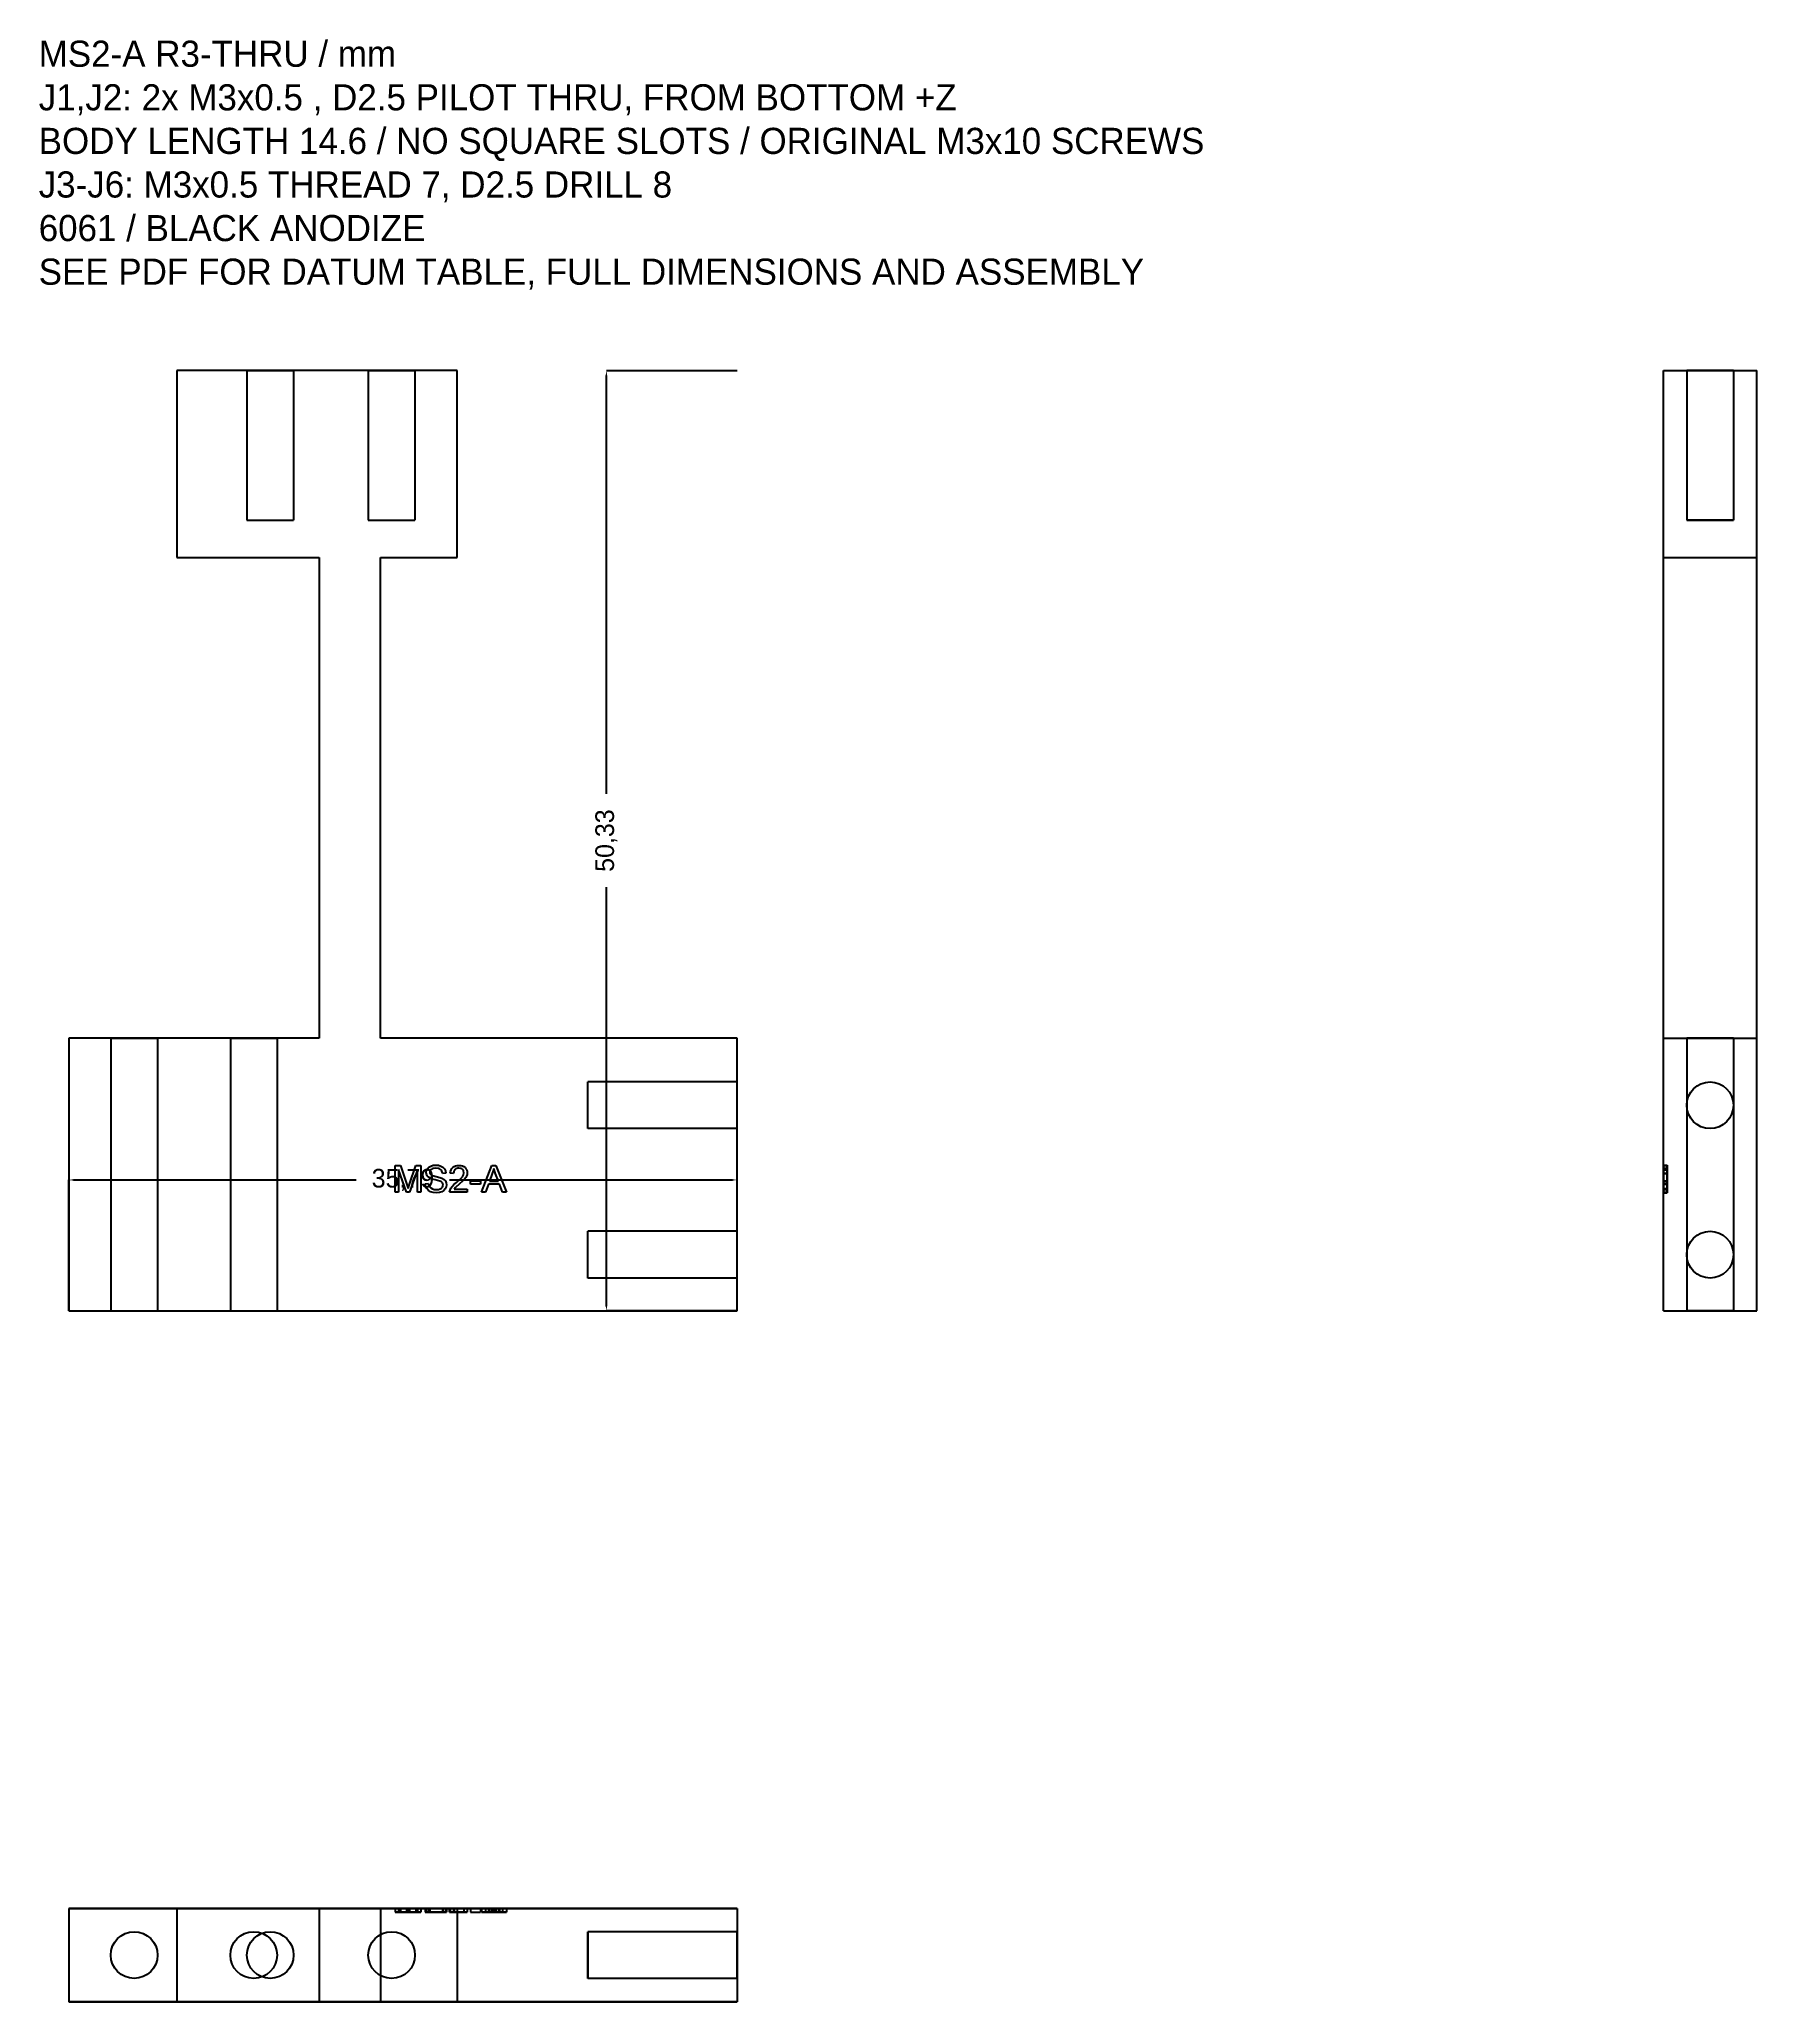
# Model space of a CAD drawing. Header units: millimetres. Extents: x -12 to 80, y -50 to 55.
import ezdxf

# ---------------------------------------------------------------- set-up
doc = ezdxf.new("R2010")
doc.units = ezdxf.units.MM
for name, color, linetype in [('DIMENSIONS', 3, 'Continuous'), ('HIDDEN', 8, 'Continuous'), ('NOTES', 2, 'Continuous'), ('VISIBLE', 7, 'Continuous')]:
    doc.layers.add(name, color=color, linetype=linetype)
doc.dimstyles.get("Standard").update_dxf_attribs({"dimtxt": 2.5, "dimasz": 2.5, "dimexe": 1.25, "dimexo": 0.625, "dimtad": 1, "dimcen": 2.5, "dimazin": 3, "dimtfac": 1, "dimtmove": 0, "dimatfit": 3})

# ---------------------------------------------------------------- blocks, each defined once
blk = doc.blocks.new('_CLOSEDFILLED')
at = {"color": 0, "linetype": 'BYBLOCK'}
blk.add_solid([(-1, 0.16), (0, 0), (-1, -0.16)], dxfattribs=at)
blk = doc.blocks.new('*D1')
for p, q in [((-10.388, -13), (-10.388, -6)), ((-10.138, -6), (5.006, -6)), ((10.006, -6), (25.15, -6)), ((25.4, -13), (25.4, -6))]:
    blk.add_line(p, q)
at = {"layer": 'Defpoints'}
for p in [(-10.388, -6), (-10.388, -13), (25.4, -13)]:
    blk.add_point(p, dxfattribs=at)
at = {"layer": 'DIMENSIONS', "xscale": 0.25, "yscale": 0.25, "rotation": 180}
blk.add_blockref('_CLOSEDFILLED', (-10.388, -6), dxfattribs=at)
at = {"layer": 'DIMENSIONS', "xscale": 0.25, "yscale": 0.25}
blk.add_blockref('_CLOSEDFILLED', (25.4, -6), dxfattribs=at)
at = {"layer": 'DIMENSIONS', "insert": (7.506, -6), "char_height": 1, "attachment_point": 5}
blk.add_mtext('35,79', dxfattribs=at)
blk = doc.blocks.new('*D2')
for p, q in [((25.4, 37.33), (18.4, 37.33)), ((18.4, 14.67), (18.4, 37.08)), ((18.4, -12.75), (18.4, 9.67)), ((25.4, -13), (18.4, -13))]:
    blk.add_line(p, q)
at = {"layer": 'Defpoints'}
for p in [(25.4, 37.33), (18.4, -13), (25.4, -13)]:
    blk.add_point(p, dxfattribs=at)
at = {"layer": 'DIMENSIONS', "xscale": 0.25, "yscale": 0.25}
for p, rotation in [((18.4, 37.33), 90), ((18.4, -13), 270)]:
    blk.add_blockref('_CLOSEDFILLED', p, dxfattribs=dict(at, rotation=rotation))
at = {"layer": 'DIMENSIONS', "insert": (18.4, 12.17), "char_height": 1, "attachment_point": 5, "rotation": 90}
blk.add_mtext('50,33', dxfattribs=at)

msp = doc.modelspace()

# ---------------------------------------------------------------- linework, layer by layer
at = {"layer": 'HIDDEN'}
for p, q in [((-0.85, 37.332), (-0.85, 29.332)), ((1.65, 37.332), (1.65, 29.332)), ((5.65, 37.332), (5.65, 29.332)), ((8.15, 37.332), (8.15, 29.332)), ((76.25, 37.332), (76.25, 29.332)), ((78.75, 37.332), (78.75, 29.332)), ((-8.138, 1.6), (-8.138, -13)), ((-5.638, 1.6), (-5.638, -13)), ((-1.738, 1.6), (-1.738, -13)), ((0.762, 1.6), (0.762, -13)), ((76.25, 1.6), (76.25, -13)), ((78.75, 1.6), (78.75, -13)), ((25.4, -0.75), (17.4, -0.75)), ((25.4, -3.25), (17.4, -3.25)), ((75, -5.205), (75.2, -5.205)), ((75, -5.223), (75.2, -5.223)), ((75, -6.661), (75, -5.229)), ((75, -5.229), (75, -6.243)), ((75, -6.225), (75, -5.229)), ((75, -5.229), (75.2, -5.229)), ((75.2, -6.661), (75.2, -5.229)), ((75.2, -5.229), (75.2, -6.243)), ((75.2, -6.225), (75.2, -5.229)), ((75, -5.369), (75.2, -5.369)), ((75, -5.372), (75.2, -5.372)), ((75, -5.379), (75.2, -5.379)), ((75, -5.442), (75, -6.661)), ((75, -5.442), (75.2, -5.442)), ((75, -6.661), (75, -5.462)), ((75, -5.462), (75.2, -5.462)), ((75, -5.632), (75, -5.646)), ((75, -5.632), (75.2, -5.632)), ((75, -5.656), (75, -5.637)), ((75, -5.637), (75.2, -5.637)), ((75, -5.646), (75.2, -5.646)), ((75, -5.653), (75, -6.073)), ((75, -5.656), (75.2, -5.656)), ((75, -6.073), (75, -5.676)), ((75, -6.054), (75, -6.231)), ((75, -6.054), (75.2, -6.054)), ((75, -6.073), (75.2, -6.073)), ((75, -6.201), (75, -6.185)), ((75, -6.185), (75.2, -6.185)), ((75, -6.201), (75.2, -6.201)), ((75, -6.227), (75, -6.661)), ((75, -6.227), (75.2, -6.227)), ((75, -6.231), (75.2, -6.231)), ((75.2, -6.661), (75.2, -5.442)), ((75.2, -6.661), (75.2, -5.462)), ((75.2, -5.632), (75.2, -5.646)), ((75.2, -5.656), (75.2, -5.637)), ((75.2, -5.653), (75.2, -6.073)), ((75.2, -6.073), (75.2, -5.676)), ((75.2, -6.231), (75.2, -6.054)), ((75.2, -6.201), (75.2, -6.185)), ((75.2, -6.661), (75.2, -6.227)), ((75, -6.455), (75.2, -6.455)), ((75, -6.492), (75, -6.661)), ((75, -6.492), (75.2, -6.492)), ((75, -6.515), (75.2, -6.515)), ((75, -6.661), (75.2, -6.661)), ((75, -6.685), (75.2, -6.685)), ((75.2, -6.492), (75.2, -6.661)), ((25.4, -8.75), (17.4, -8.75)), ((25.4, -11.25), (17.4, -11.25)), ((3.012, -45), (-10.388, -45)), ((-4.6, -45), (-4.6, -50)), ((-4.6, -45), (3.012, -45)), ((10.4, -45), (-4.6, -45)), ((3.012, -45), (3.012, -50)), ((6.312, -45), (6.312, -50)), ((6.312, -45), (10.4, -45)), ((25.4, -45), (6.312, -45)), ((7.275, -45), (7.092, -45)), ((7.092, -45), (7.377, -45)), ((7.092, -45), (7.092, -45.2)), ((7.689, -45), (7.275, -45)), ((7.275, -45), (7.275, -45.2)), ((7.377, -45), (7.716, -45)), ((7.377, -45), (7.377, -45.2)), ((7.86, -45), (7.689, -45)), ((7.689, -45), (7.689, -45.2)), ((7.785, -45), (7.785, -45.2)), ((8.276, -45), (7.86, -45)), ((7.86, -45), (7.86, -45.2)), ((7.861, -45), (8.204, -45)), ((8.204, -45), (8.458, -45)), ((8.204, -45), (8.204, -45.2)), ((8.458, -45), (8.276, -45)), ((8.276, -45), (8.276, -45.2)), ((8.458, -45), (8.458, -45.2)), ((8.7, -45), (8.878, -45)), ((8.7, -45), (8.7, -45.2)), ((8.754, -45), (8.754, -45.2)), ((8.878, -45), (8.878, -45.2)), ((8.937, -45), (8.937, -45.2)), ((9.796, -45), (9.615, -45)), ((9.615, -45), (9.615, -45.2)), ((9.657, -45), (9.657, -45.2)), ((9.796, -45), (9.796, -45.2)), ((9.839, -45), (9.839, -45.2)), ((10.951, -45), (10.004, -45)), ((10.004, -45), (10.004, -45.2)), ((10.218, -45), (10.038, -45)), ((10.038, -45), (10.038, -45.2)), ((10.218, -45), (10.218, -45.2)), ((10.249, -45), (10.951, -45)), ((10.249, -45), (10.249, -45.2)), ((10.4, -45), (10.4, -50)), ((10.768, -45), (10.768, -45.2)), ((10.949, -45), (10.949, -45.2)), ((10.951, -45), (10.951, -45.2)), ((11.66, -45), (11.12, -45)), ((11.12, -45), (11.12, -45.2)), ((11.66, -45), (11.66, -45.2)), ((11.92, -45), (11.719, -45)), ((11.719, -45), (12.269, -45)), ((11.719, -45), (11.719, -45.2)), ((12.078, -45), (11.92, -45)), ((11.92, -45), (11.92, -45.2)), ((12.676, -45), (12.078, -45)), ((12.078, -45), (12.078, -45.2)), ((12.29, -45), (12.132, -45)), ((12.132, -45), (12.618, -45)), ((12.132, -45), (12.132, -45.2)), ((12.269, -45), (12.473, -45)), ((12.269, -45), (12.269, -45.2)), ((12.367, -45), (12.367, -45.2)), ((12.618, -45), (12.468, -45)), ((12.473, -45), (13.059, -45)), ((12.473, -45), (12.473, -45.2)), ((12.618, -45), (12.618, -45.2)), ((12.843, -45), (12.676, -45)), ((12.676, -45), (12.676, -45.2)), ((13.059, -45), (12.843, -45)), ((12.843, -45), (12.843, -45.2)), ((13.059, -45), (13.059, -45.2)), ((7.275, -45.2), (7.092, -45.2)), ((7.092, -45.2), (7.377, -45.2)), ((7.689, -45.2), (7.275, -45.2)), ((7.377, -45.2), (7.716, -45.2)), ((7.86, -45.2), (7.689, -45.2)), ((8.276, -45.2), (7.86, -45.2)), ((7.861, -45.2), (8.204, -45.2)), ((8.204, -45.2), (8.458, -45.2)), ((8.458, -45.2), (8.276, -45.2)), ((8.7, -45.2), (8.878, -45.2)), ((9.796, -45.2), (9.615, -45.2)), ((10.951, -45.2), (10.004, -45.2)), ((10.218, -45.2), (10.038, -45.2)), ((10.249, -45.2), (10.951, -45.2)), ((11.12, -45.2), (11.66, -45.2)), ((11.92, -45.2), (11.719, -45.2)), ((11.719, -45.2), (12.269, -45.2)), ((12.078, -45.2), (11.92, -45.2)), ((12.676, -45.2), (12.078, -45.2)), ((12.29, -45.2), (12.132, -45.2)), ((12.132, -45.2), (12.618, -45.2)), ((12.269, -45.2), (12.473, -45.2)), ((12.618, -45.2), (12.468, -45.2)), ((12.473, -45.2), (13.059, -45.2)), ((12.843, -45.2), (12.676, -45.2)), ((13.059, -45.2), (12.843, -45.2)), ((25.4, -46.25), (17.4, -46.25)), ((25.4, -48.75), (17.4, -48.75)), ((3.012, -50), (-10.388, -50)), ((-4.6, -50), (3.012, -50)), ((10.4, -50), (-4.6, -50)), ((6.312, -50), (10.4, -50)), ((25.4, -50), (6.312, -50))]:
    msp.add_line(p, q, dxfattribs=at)
for points in [[(-0.85, 37.332), (-0.819, 37.332), (-0.726, 37.332), (-0.577, 37.332), (-0.379, 37.332), (-0.142, 37.332), (0.122, 37.332), (0.4, 37.332), (0.678, 37.332), (0.942, 37.332), (1.179, 37.332), (1.377, 37.332), (1.526, 37.332), (1.619, 37.332), (1.65, 37.332)], [(5.65, 37.332), (5.681, 37.332), (5.774, 37.332), (5.923, 37.332), (6.121, 37.332), (6.358, 37.332), (6.622, 37.332), (6.9, 37.332), (7.178, 37.332), (7.442, 37.332), (7.679, 37.332), (7.877, 37.332), (8.026, 37.332), (8.119, 37.332), (8.15, 37.332)], [(78.75, 37.332), (78.719, 37.332), (78.626, 37.332), (78.477, 37.332), (78.279, 37.332), (78.042, 37.332), (77.778, 37.332), (77.5, 37.332), (77.222, 37.332), (76.958, 37.332), (76.721, 37.332), (76.523, 37.332), (76.374, 37.332), (76.281, 37.332), (76.25, 37.332)], [(76.25, 37.332), (76.258, 37.332), (76.281, 37.332), (76.32, 37.332), (76.374, 37.332), (76.442, 37.332), (76.523, 37.332), (76.616, 37.332), (76.721, 37.332), (76.835, 37.332), (76.958, 37.332), (77.087, 37.332), (77.222, 37.332), (77.36, 37.332), (77.5, 37.332)], [(77.5, 37.332), (77.64, 37.332), (77.778, 37.332), (77.913, 37.332), (78.042, 37.332), (78.165, 37.332), (78.279, 37.332), (78.384, 37.332), (78.477, 37.332), (78.558, 37.332), (78.626, 37.332), (78.68, 37.332), (78.719, 37.332), (78.742, 37.332), (78.75, 37.332)], [(-0.85, 29.332), (-0.819, 29.332), (-0.726, 29.332), (-0.577, 29.332), (-0.379, 29.332), (-0.142, 29.332), (0.122, 29.332), (0.4, 29.332), (0.678, 29.332), (0.942, 29.332), (1.179, 29.332), (1.377, 29.332), (1.526, 29.332), (1.619, 29.332), (1.65, 29.332)], [(5.65, 29.332), (5.681, 29.332), (5.774, 29.332), (5.923, 29.332), (6.121, 29.332), (6.358, 29.332), (6.622, 29.332), (6.9, 29.332), (7.178, 29.332), (7.442, 29.332), (7.679, 29.332), (7.877, 29.332), (8.026, 29.332), (8.119, 29.332), (8.15, 29.332)], [(78.75, 29.332), (78.719, 29.332), (78.626, 29.332), (78.477, 29.332), (78.279, 29.332), (78.042, 29.332), (77.778, 29.332), (77.5, 29.332), (77.222, 29.332), (76.958, 29.332), (76.721, 29.332), (76.523, 29.332), (76.374, 29.332), (76.281, 29.332), (76.25, 29.332)], [(76.25, 29.332), (76.258, 29.332), (76.281, 29.332), (76.32, 29.332), (76.374, 29.332), (76.442, 29.332), (76.523, 29.332), (76.616, 29.332), (76.721, 29.332), (76.835, 29.332), (76.958, 29.332), (77.087, 29.332), (77.222, 29.332), (77.36, 29.332), (77.5, 29.332)], [(77.5, 29.332), (77.64, 29.332), (77.778, 29.332), (77.913, 29.332), (78.042, 29.332), (78.165, 29.332), (78.279, 29.332), (78.384, 29.332), (78.477, 29.332), (78.558, 29.332), (78.626, 29.332), (78.68, 29.332), (78.719, 29.332), (78.742, 29.332), (78.75, 29.332)], [(-8.138, 1.6), (-8.107, 1.6), (-8.014, 1.6), (-7.865, 1.6), (-7.667, 1.6), (-7.43, 1.6), (-7.166, 1.6), (-6.888, 1.6), (-6.61, 1.6), (-6.346, 1.6), (-6.109, 1.6), (-5.911, 1.6), (-5.762, 1.6), (-5.669, 1.6), (-5.638, 1.6)], [(-1.738, 1.6), (-1.707, 1.6), (-1.614, 1.6), (-1.465, 1.6), (-1.267, 1.6), (-1.03, 1.6), (-0.766, 1.6), (-0.488, 1.6), (-0.21, 1.6), (0.054, 1.6), (0.291, 1.6), (0.489, 1.6), (0.638, 1.6), (0.731, 1.6), (0.762, 1.6)], [(78.75, 1.6), (78.719, 1.6), (78.626, 1.6), (78.477, 1.6), (78.279, 1.6), (78.042, 1.6), (77.778, 1.6), (77.5, 1.6), (77.222, 1.6), (76.958, 1.6), (76.721, 1.6), (76.523, 1.6), (76.374, 1.6), (76.281, 1.6), (76.25, 1.6)], [(76.25, 1.6), (76.258, 1.6), (76.281, 1.6), (76.32, 1.6), (76.374, 1.6), (76.442, 1.6), (76.523, 1.6), (76.616, 1.6), (76.721, 1.6), (76.835, 1.6), (76.958, 1.6), (77.087, 1.6), (77.222, 1.6), (77.36, 1.6), (77.5, 1.6)], [(77.5, 1.6), (77.64, 1.6), (77.778, 1.6), (77.913, 1.6), (78.042, 1.6), (78.165, 1.6), (78.279, 1.6), (78.384, 1.6), (78.477, 1.6), (78.558, 1.6), (78.626, 1.6), (78.68, 1.6), (78.719, 1.6), (78.742, 1.6), (78.75, 1.6)], [(17.4, -3.25), (17.4, -3.219), (17.4, -3.126), (17.4, -2.977), (17.4, -2.779), (17.4, -2.542), (17.4, -2.278), (17.4, -2), (17.4, -1.722), (17.4, -1.458), (17.4, -1.221), (17.4, -1.023), (17.4, -0.874), (17.4, -0.781), (17.4, -0.75)], [(25.4, -3.25), (25.4, -3.219), (25.4, -3.126), (25.4, -2.977), (25.4, -2.779), (25.4, -2.542), (25.4, -2.278), (25.4, -2), (25.4, -1.722), (25.4, -1.458), (25.4, -1.221), (25.4, -1.023), (25.4, -0.874), (25.4, -0.781), (25.4, -0.75)], [(75, -5.253), (75, -5.217), (75, -5.205)], [(75, -5.205), (75, -5.217), (75, -5.256)], [(75, -5.329), (75, -5.283), (75, -5.25), (75, -5.23), (75, -5.223)], [(75, -5.223), (75, -5.23), (75, -5.252), (75, -5.287), (75, -5.337)], [(75, -5.396), (75, -5.314), (75, -5.253)], [(75.2, -5.253), (75.2, -5.217), (75.2, -5.205)], [(75.2, -5.205), (75.2, -5.217), (75.2, -5.256)], [(75.2, -5.329), (75.2, -5.283), (75.2, -5.25), (75.2, -5.23), (75.2, -5.223)], [(75.2, -5.223), (75.2, -5.23), (75.2, -5.252), (75.2, -5.287), (75.2, -5.337)], [(75.2, -5.396), (75.2, -5.314), (75.2, -5.253)], [(75, -5.256), (75, -5.319), (75, -5.407)], [(75, -5.637), (75, -5.542), (75, -5.459), (75, -5.388), (75, -5.329)], [(75, -5.337), (75, -5.465), (75, -5.621)], [(75, -5.44), (75, -5.387), (75, -5.369)], [(75, -5.369), (75, -5.388), (75, -5.445)], [(75, -5.441), (75, -5.389), (75, -5.372)], [(75, -5.372), (75, -5.387), (75, -5.435)], [(75, -5.379), (75, -5.653)], [(75, -5.676), (75, -5.512), (75, -5.379)], [(75, -5.599), (75, -5.396)], [(75, -5.407), (75, -5.513), (75, -5.632)], [(75, -5.435), (75, -5.504), (75, -5.586)], [(75, -5.617), (75, -5.52), (75, -5.44)], [(75, -5.646), (75, -5.527), (75, -5.441)], [(75, -5.445), (75, -5.536), (75, -5.656)], [(75, -5.586), (75, -5.657), (75, -5.713)], [(75, -5.777), (75, -5.599)], [(75, -5.828), (75, -5.617)], [(75, -5.621), (75, -5.79)], [(75, -5.713), (75, -5.815)], [(75, -5.911), (75, -5.85), (75, -5.777)], [(75, -5.79), (75, -5.964)], [(75, -5.815), (75, -5.907)], [(75, -6.131), (75, -5.96), (75, -5.828)], [(75, -5.907), (75, -5.972), (75, -6.053)], [(75, -6), (75, -5.911)], [(75, -5.964), (75, -6.073), (75, -6.216)], [(75, -6.07), (75, -6.041), (75, -6)], [(75, -6.053), (75, -6.148), (75, -6.256)], [(75, -6.154), (75, -6.07)], [(75, -6.348), (75, -6.247), (75, -6.131)], [(75, -6.272), (75, -6.154)], [(75, -6.185), (75, -6.283), (75, -6.361)], [(75, -6.458), (75, -6.337), (75, -6.201)], [(75, -6.216), (75, -6.277), (75, -6.328), (75, -6.367), (75, -6.396)], [(75, -6.455), (75, -6.358), (75, -6.225)], [(75, -6.243), (75, -6.366), (75, -6.455)], [(75, -6.256), (75, -6.472)], [(75, -6.395), (75, -6.272)], [(75.2, -5.256), (75.2, -5.319), (75.2, -5.407)], [(75.2, -5.637), (75.2, -5.542), (75.2, -5.459), (75.2, -5.388), (75.2, -5.329)], [(75.2, -5.337), (75.2, -5.465), (75.2, -5.621)], [(75.2, -5.44), (75.2, -5.387), (75.2, -5.369)], [(75.2, -5.369), (75.2, -5.388), (75.2, -5.445)], [(75.2, -5.441), (75.2, -5.389), (75.2, -5.372)], [(75.2, -5.372), (75.2, -5.387), (75.2, -5.435)], [(75.2, -5.676), (75.2, -5.512), (75.2, -5.379)], [(75.2, -5.379), (75.2, -5.653)], [(75.2, -5.599), (75.2, -5.396)], [(75.2, -5.407), (75.2, -5.513), (75.2, -5.632)], [(75.2, -5.435), (75.2, -5.504), (75.2, -5.586)], [(75.2, -5.617), (75.2, -5.52), (75.2, -5.44)], [(75.2, -5.646), (75.2, -5.527), (75.2, -5.441)], [(75.2, -5.445), (75.2, -5.536), (75.2, -5.656)], [(75.2, -5.586), (75.2, -5.657), (75.2, -5.713)], [(75.2, -5.777), (75.2, -5.599)], [(75.2, -5.828), (75.2, -5.617)], [(75.2, -5.621), (75.2, -5.79)], [(75.2, -5.713), (75.2, -5.815)], [(75.2, -5.911), (75.2, -5.85), (75.2, -5.777)], [(75.2, -5.79), (75.2, -5.964)], [(75.2, -5.815), (75.2, -5.907)], [(75.2, -6.131), (75.2, -5.96), (75.2, -5.828)], [(75.2, -5.907), (75.2, -5.972), (75.2, -6.053)], [(75.2, -6), (75.2, -5.911)], [(75.2, -5.964), (75.2, -6.073), (75.2, -6.216)], [(75.2, -6.07), (75.2, -6.041), (75.2, -6)], [(75.2, -6.053), (75.2, -6.148), (75.2, -6.256)], [(75.2, -6.154), (75.2, -6.07)], [(75.2, -6.348), (75.2, -6.247), (75.2, -6.131)], [(75.2, -6.272), (75.2, -6.154)], [(75.2, -6.185), (75.2, -6.283), (75.2, -6.361)], [(75.2, -6.458), (75.2, -6.337), (75.2, -6.201)], [(75.2, -6.216), (75.2, -6.277), (75.2, -6.328), (75.2, -6.367), (75.2, -6.396)], [(75.2, -6.455), (75.2, -6.358), (75.2, -6.225)], [(75.2, -6.243), (75.2, -6.366), (75.2, -6.455)], [(75.2, -6.256), (75.2, -6.472)], [(75.2, -6.395), (75.2, -6.272)], [(75, -6.539), (75, -6.348)], [(75, -6.361), (75, -6.424), (75, -6.473)], [(75, -6.483), (75, -6.445), (75, -6.395)], [(75, -6.396), (75, -6.492)], [(75, -6.628), (75, -6.557), (75, -6.458)], [(75, -6.472), (75, -6.562), (75, -6.629)], [(75, -6.473), (75, -6.505), (75, -6.515)], [(75, -6.515), (75, -6.507), (75, -6.483)], [(75, -6.661), (75, -6.539)], [(75, -6.685), (75, -6.671), (75, -6.628)], [(75, -6.629), (75, -6.671), (75, -6.685)], [(75.2, -6.539), (75.2, -6.348)], [(75.2, -6.361), (75.2, -6.424), (75.2, -6.473)], [(75.2, -6.483), (75.2, -6.445), (75.2, -6.395)], [(75.2, -6.396), (75.2, -6.492)], [(75.2, -6.628), (75.2, -6.557), (75.2, -6.458)], [(75.2, -6.472), (75.2, -6.562), (75.2, -6.629)], [(75.2, -6.473), (75.2, -6.505), (75.2, -6.515)], [(75.2, -6.515), (75.2, -6.507), (75.2, -6.483)], [(75.2, -6.661), (75.2, -6.539)], [(75.2, -6.685), (75.2, -6.671), (75.2, -6.628)], [(75.2, -6.629), (75.2, -6.671), (75.2, -6.685)], [(17.4, -11.25), (17.4, -11.219), (17.4, -11.126), (17.4, -10.977), (17.4, -10.779), (17.4, -10.542), (17.4, -10.278), (17.4, -10), (17.4, -9.722), (17.4, -9.458), (17.4, -9.221), (17.4, -9.023), (17.4, -8.874), (17.4, -8.781), (17.4, -8.75)], [(25.4, -11.25), (25.4, -11.219), (25.4, -11.126), (25.4, -10.977), (25.4, -10.779), (25.4, -10.542), (25.4, -10.278), (25.4, -10), (25.4, -9.722), (25.4, -9.458), (25.4, -9.221), (25.4, -9.023), (25.4, -8.874), (25.4, -8.781), (25.4, -8.75)], [(-8.138, -13), (-8.107, -13), (-8.014, -13), (-7.865, -13), (-7.667, -13), (-7.43, -13), (-7.166, -13), (-6.888, -13), (-6.61, -13), (-6.346, -13), (-6.109, -13), (-5.911, -13), (-5.762, -13), (-5.669, -13), (-5.638, -13)], [(-1.738, -13), (-1.707, -13), (-1.614, -13), (-1.465, -13), (-1.267, -13), (-1.03, -13), (-0.766, -13), (-0.488, -13), (-0.21, -13), (0.054, -13), (0.291, -13), (0.489, -13), (0.638, -13), (0.731, -13), (0.762, -13)], [(78.75, -13), (78.719, -13), (78.626, -13), (78.477, -13), (78.279, -13), (78.042, -13), (77.778, -13), (77.5, -13), (77.222, -13), (76.958, -13), (76.721, -13), (76.523, -13), (76.374, -13), (76.281, -13), (76.25, -13)], [(76.25, -13), (76.258, -13), (76.281, -13), (76.32, -13), (76.374, -13), (76.442, -13), (76.523, -13), (76.616, -13), (76.721, -13), (76.835, -13), (76.958, -13), (77.087, -13), (77.222, -13), (77.36, -13), (77.5, -13)], [(77.5, -13), (77.64, -13), (77.778, -13), (77.913, -13), (78.042, -13), (78.165, -13), (78.279, -13), (78.384, -13), (78.477, -13), (78.558, -13), (78.626, -13), (78.68, -13), (78.719, -13), (78.742, -13), (78.75, -13)], [(7.716, -45), (7.757, -45), (7.785, -45)], [(7.785, -45), (7.816, -45), (7.861, -45)], [(8.778, -45), (8.721, -45), (8.7, -45)], [(8.805, -45), (8.767, -45), (8.754, -45)], [(8.754, -45), (8.77, -45), (8.816, -45)], [(8.984, -45), (8.867, -45), (8.778, -45)], [(8.958, -45), (8.868, -45), (8.805, -45)], [(8.816, -45), (8.892, -45), (8.996, -45)], [(8.878, -45), (8.9, -45), (8.938, -45)], [(9.016, -45), (8.957, -45), (8.937, -45)], [(8.937, -45), (8.951, -45), (8.993, -45)], [(8.938, -45), (8.997, -45), (9.082, -45)], [(9.234, -45), (9.143, -45), (9.066, -45), (9.004, -45), (8.958, -45)], [(9.31, -45), (9.131, -45), (8.984, -45)], [(8.993, -45), (9.031, -45), (9.091, -45), (9.174, -45), (9.278, -45)], [(8.996, -45), (9.12, -45), (9.258, -45)], [(9.266, -45), (9.186, -45), (9.118, -45), (9.061, -45), (9.016, -45)], [(9.082, -45), (9.185, -45), (9.301, -45)], [(9.489, -45), (9.451, -45), (9.396, -45), (9.324, -45), (9.234, -45)], [(9.258, -45), (9.408, -45), (9.539, -45)], [(9.516, -45), (9.468, -45), (9.411, -45), (9.344, -45), (9.266, -45)], [(9.278, -45), (9.385, -45), (9.473, -45), (9.543, -45), (9.595, -45)], [(9.301, -45), (9.403, -45), (9.493, -45)], [(9.586, -45), (9.456, -45), (9.31, -45)], [(9.618, -45), (9.566, -45), (9.489, -45)], [(9.493, -45), (9.565, -45), (9.616, -45)], [(9.615, -45), (9.583, -45), (9.516, -45)], [(9.539, -45), (9.647, -45), (9.726, -45)], [(9.774, -45), (9.694, -45), (9.586, -45)], [(9.595, -45), (9.704, -45), (9.78, -45)], [(9.616, -45), (9.647, -45), (9.657, -45)], [(9.657, -45), (9.647, -45), (9.618, -45)], [(9.726, -45), (9.776, -45), (9.796, -45)], [(9.839, -45), (9.823, -45), (9.774, -45)], [(9.78, -45), (9.824, -45), (9.839, -45)], [(10.004, -45), (10.004, -45)], [(10.004, -45), (10.009, -45), (10.025, -45)], [(10.004, -45.2), (10.004, -45)], [(10.025, -45), (10.072, -45), (10.141, -45)], [(10.038, -45), (10.053, -45), (10.082, -45), (10.123, -45), (10.177, -45)], [(10.141, -45), (10.238, -45), (10.371, -45)], [(10.177, -45), (10.243, -45), (10.319, -45), (10.406, -45), (10.502, -45)], [(10.295, -45), (10.238, -45), (10.218, -45)], [(10.323, -45), (10.249, -45)], [(10.499, -45), (10.384, -45), (10.295, -45)], [(10.526, -45), (10.454, -45), (10.396, -45), (10.352, -45), (10.323, -45)], [(10.371, -45), (10.478, -45), (10.566, -45), (10.636, -45), (10.686, -45)], [(10.693, -45), (10.607, -45), (10.499, -45)], [(10.502, -45), (10.6, -45), (10.687, -45), (10.763, -45), (10.829, -45)], [(10.797, -45), (10.749, -45), (10.688, -45), (10.614, -45), (10.526, -45)], [(10.686, -45), (10.722, -45), (10.748, -45), (10.763, -45), (10.768, -45)], [(10.768, -45), (10.749, -45), (10.693, -45)], [(10.914, -45), (10.867, -45), (10.797, -45)], [(10.829, -45), (10.881, -45), (10.919, -45), (10.941, -45), (10.949, -45)], [(10.949, -45), (10.94, -45), (10.914, -45)], [(12.367, -45), (12.334, -45), (12.29, -45)], [(12.468, -45), (12.409, -45), (12.367, -45)], [(7.716, -45.2), (7.757, -45.2), (7.785, -45.2)], [(7.785, -45.2), (7.816, -45.2), (7.861, -45.2)], [(8.778, -45.2), (8.721, -45.2), (8.7, -45.2)], [(8.805, -45.2), (8.767, -45.2), (8.754, -45.2)], [(8.754, -45.2), (8.77, -45.2), (8.816, -45.2)], [(8.984, -45.2), (8.867, -45.2), (8.778, -45.2)], [(8.958, -45.2), (8.868, -45.2), (8.805, -45.2)], [(8.816, -45.2), (8.892, -45.2), (8.996, -45.2)], [(8.878, -45.2), (8.9, -45.2), (8.938, -45.2)], [(9.016, -45.2), (8.957, -45.2), (8.937, -45.2)], [(8.937, -45.2), (8.951, -45.2), (8.993, -45.2)], [(8.938, -45.2), (8.997, -45.2), (9.082, -45.2)], [(9.234, -45.2), (9.143, -45.2), (9.066, -45.2), (9.004, -45.2), (8.958, -45.2)], [(9.31, -45.2), (9.131, -45.2), (8.984, -45.2)], [(8.993, -45.2), (9.031, -45.2), (9.091, -45.2), (9.174, -45.2), (9.278, -45.2)], [(8.996, -45.2), (9.12, -45.2), (9.258, -45.2)], [(9.266, -45.2), (9.186, -45.2), (9.118, -45.2), (9.061, -45.2), (9.016, -45.2)], [(9.082, -45.2), (9.185, -45.2), (9.301, -45.2)], [(9.489, -45.2), (9.451, -45.2), (9.396, -45.2), (9.324, -45.2), (9.234, -45.2)], [(9.258, -45.2), (9.408, -45.2), (9.539, -45.2)], [(9.516, -45.2), (9.468, -45.2), (9.411, -45.2), (9.344, -45.2), (9.266, -45.2)], [(9.278, -45.2), (9.385, -45.2), (9.473, -45.2), (9.543, -45.2), (9.595, -45.2)], [(9.301, -45.2), (9.403, -45.2), (9.493, -45.2)], [(9.586, -45.2), (9.456, -45.2), (9.31, -45.2)], [(9.618, -45.2), (9.566, -45.2), (9.489, -45.2)], [(9.493, -45.2), (9.565, -45.2), (9.616, -45.2)], [(9.615, -45.2), (9.583, -45.2), (9.516, -45.2)], [(9.539, -45.2), (9.647, -45.2), (9.726, -45.2)], [(9.774, -45.2), (9.694, -45.2), (9.586, -45.2)], [(9.595, -45.2), (9.704, -45.2), (9.78, -45.2)], [(9.616, -45.2), (9.647, -45.2), (9.657, -45.2)], [(9.657, -45.2), (9.647, -45.2), (9.618, -45.2)], [(9.726, -45.2), (9.776, -45.2), (9.796, -45.2)], [(9.839, -45.2), (9.823, -45.2), (9.774, -45.2)], [(9.78, -45.2), (9.824, -45.2), (9.839, -45.2)], [(10.004, -45.2), (10.004, -45.2)], [(10.004, -45.2), (10.009, -45.2), (10.025, -45.2)], [(10.025, -45.2), (10.072, -45.2), (10.141, -45.2)], [(10.038, -45.2), (10.053, -45.2), (10.082, -45.2), (10.123, -45.2), (10.177, -45.2)], [(10.141, -45.2), (10.238, -45.2), (10.371, -45.2)], [(10.177, -45.2), (10.243, -45.2), (10.319, -45.2), (10.406, -45.2), (10.502, -45.2)], [(10.295, -45.2), (10.238, -45.2), (10.218, -45.2)], [(10.323, -45.2), (10.249, -45.2)], [(10.499, -45.2), (10.384, -45.2), (10.295, -45.2)], [(10.526, -45.2), (10.454, -45.2), (10.396, -45.2), (10.352, -45.2), (10.323, -45.2)], [(10.371, -45.2), (10.478, -45.2), (10.566, -45.2), (10.636, -45.2), (10.686, -45.2)], [(10.693, -45.2), (10.607, -45.2), (10.499, -45.2)], [(10.502, -45.2), (10.6, -45.2), (10.687, -45.2), (10.763, -45.2), (10.829, -45.2)], [(10.797, -45.2), (10.749, -45.2), (10.688, -45.2), (10.614, -45.2), (10.526, -45.2)], [(10.686, -45.2), (10.722, -45.2), (10.748, -45.2), (10.763, -45.2), (10.768, -45.2)], [(10.768, -45.2), (10.749, -45.2), (10.693, -45.2)], [(10.914, -45.2), (10.867, -45.2), (10.797, -45.2)], [(10.829, -45.2), (10.881, -45.2), (10.919, -45.2), (10.941, -45.2), (10.949, -45.2)], [(10.949, -45.2), (10.94, -45.2), (10.914, -45.2)], [(12.367, -45.2), (12.334, -45.2), (12.29, -45.2)], [(12.468, -45.2), (12.409, -45.2), (12.367, -45.2)], [(17.4, -47.5), (17.4, -47.36), (17.4, -47.222), (17.4, -47.087), (17.4, -46.958), (17.4, -46.835), (17.4, -46.721), (17.4, -46.616), (17.4, -46.523), (17.4, -46.442), (17.4, -46.374), (17.4, -46.32), (17.4, -46.281), (17.4, -46.258), (17.4, -46.25)], [(17.4, -46.25), (17.4, -46.281), (17.4, -46.374), (17.4, -46.523), (17.4, -46.721), (17.4, -46.958), (17.4, -47.222), (17.4, -47.5), (17.4, -47.778), (17.4, -48.042), (17.4, -48.279), (17.4, -48.477), (17.4, -48.626), (17.4, -48.719), (17.4, -48.75)], [(25.4, -47.5), (25.4, -47.36), (25.4, -47.222), (25.4, -47.087), (25.4, -46.958), (25.4, -46.835), (25.4, -46.721), (25.4, -46.616), (25.4, -46.523), (25.4, -46.442), (25.4, -46.374), (25.4, -46.32), (25.4, -46.281), (25.4, -46.258), (25.4, -46.25)], [(25.4, -46.25), (25.4, -46.281), (25.4, -46.374), (25.4, -46.523), (25.4, -46.721), (25.4, -46.958), (25.4, -47.222), (25.4, -47.5), (25.4, -47.778), (25.4, -48.042), (25.4, -48.279), (25.4, -48.477), (25.4, -48.626), (25.4, -48.719), (25.4, -48.75)], [(17.4, -48.75), (17.4, -48.742), (17.4, -48.719), (17.4, -48.68), (17.4, -48.626), (17.4, -48.558), (17.4, -48.477), (17.4, -48.384), (17.4, -48.279), (17.4, -48.165), (17.4, -48.042), (17.4, -47.913), (17.4, -47.778), (17.4, -47.64), (17.4, -47.5)], [(25.4, -48.75), (25.4, -48.742), (25.4, -48.719), (25.4, -48.68), (25.4, -48.626), (25.4, -48.558), (25.4, -48.477), (25.4, -48.384), (25.4, -48.279), (25.4, -48.165), (25.4, -48.042), (25.4, -47.913), (25.4, -47.778), (25.4, -47.64), (25.4, -47.5)]]:
    msp.add_lwpolyline(points, dxfattribs=at)
for centre in [(0.4, -47.5), (6.9, -47.5)]:
    msp.add_circle(centre, 1.25, dxfattribs=at)
at = {"layer": 'VISIBLE'}
for p, q in [((-4.6, 37.332), (-4.6, 27.332)), ((10.4, 37.332), (-4.6, 37.332)), ((10.4, 27.332), (10.4, 37.332)), ((75, 37.332), (80, 37.332)), ((75, 27.332), (75, 37.332)), ((80, 27.332), (80, 37.332)), ((-4.6, 27.332), (3.012, 27.332)), ((3.012, 27.332), (3.012, 1.6)), ((6.312, 27.332), (10.4, 27.332)), ((6.312, 1.6), (6.312, 27.332)), ((75, 27.332), (80, 27.332)), ((75, 1.6), (75, 27.332)), ((80, 1.6), (80, 27.332)), ((3.012, 1.6), (-10.388, 1.6)), ((-10.388, 1.6), (-10.388, -13)), ((25.4, 1.6), (6.312, 1.6)), ((25.4, -13), (25.4, 1.6)), ((75, 1.6), (80, 1.6)), ((75, -13), (75, 1.6)), ((80, -13), (80, 1.6)), ((7.092, -6.661), (7.092, -5.229)), ((7.092, -5.229), (7.377, -5.229)), ((7.377, -5.229), (7.716, -6.243)), ((7.861, -6.225), (8.204, -5.229)), ((8.204, -5.229), (8.458, -5.229)), ((8.458, -5.229), (8.458, -6.661)), ((11.719, -6.661), (12.269, -5.229)), ((12.269, -5.229), (12.473, -5.229)), ((12.473, -5.229), (13.059, -6.661)), ((7.275, -5.442), (7.275, -6.661)), ((7.689, -6.661), (7.275, -5.442)), ((8.276, -5.462), (7.86, -6.661)), ((8.276, -6.661), (8.276, -5.462)), ((8.7, -6.201), (8.878, -6.185)), ((9.796, -5.632), (9.615, -5.646)), ((10.218, -5.656), (10.038, -5.637)), ((11.12, -6.231), (11.12, -6.054)), ((11.12, -6.054), (11.66, -6.054)), ((11.66, -6.231), (11.12, -6.231)), ((11.66, -6.054), (11.66, -6.231)), ((12.078, -6.227), (11.92, -6.661)), ((12.676, -6.227), (12.078, -6.227)), ((12.29, -5.653), (12.132, -6.073)), ((12.132, -6.073), (12.618, -6.073)), ((12.618, -6.073), (12.468, -5.676)), ((12.843, -6.661), (12.676, -6.227)), ((7.275, -6.661), (7.092, -6.661)), ((7.86, -6.661), (7.689, -6.661)), ((8.458, -6.661), (8.276, -6.661)), ((10.951, -6.661), (10.004, -6.661)), ((10.249, -6.492), (10.951, -6.492)), ((10.951, -6.492), (10.951, -6.661)), ((11.92, -6.661), (11.719, -6.661)), ((13.059, -6.661), (12.843, -6.661)), ((-10.388, -13), (25.4, -13)), ((75, -13), (80, -13)), ((-10.388, -45), (-10.388, -50)), ((-10.388, -45), (25.4, -45)), ((25.4, -45), (25.4, -50)), ((-10.388, -50), (25.4, -50))]:
    msp.add_line(p, q, dxfattribs=at)
for points in [[(8.816, -5.396), (8.892, -5.314), (8.996, -5.253)], [(8.996, -5.253), (9.12, -5.217), (9.258, -5.205)], [(9.258, -5.205), (9.408, -5.217), (9.539, -5.256)], [(10.177, -5.329), (10.243, -5.283), (10.319, -5.25), (10.406, -5.23), (10.502, -5.223)], [(10.502, -5.223), (10.6, -5.23), (10.687, -5.252), (10.763, -5.287), (10.829, -5.337)], [(7.716, -6.243), (7.785, -6.455)], [(7.785, -6.455), (7.861, -6.225)], [(8.778, -6.458), (8.721, -6.337), (8.7, -6.201)], [(8.754, -5.599), (8.77, -5.494), (8.816, -5.396)], [(8.805, -5.777), (8.767, -5.693), (8.754, -5.599)], [(8.958, -5.911), (8.868, -5.85), (8.805, -5.777)], [(8.878, -6.185), (8.9, -6.283), (8.938, -6.361)], [(9.016, -5.435), (8.957, -5.504), (8.942, -5.544), (8.937, -5.586)], [(8.937, -5.586), (8.951, -5.657), (8.993, -5.713)], [(9.234, -6), (9.066, -5.954), (8.958, -5.911)], [(8.993, -5.713), (9.031, -5.738), (9.091, -5.764), (9.278, -5.815)], [(9.266, -5.372), (9.118, -5.387), (9.061, -5.407), (9.016, -5.435)], [(9.489, -6.07), (9.234, -6)], [(9.516, -5.441), (9.468, -5.411), (9.411, -5.389), (9.266, -5.372)], [(9.278, -5.815), (9.473, -5.864), (9.595, -5.907)], [(9.618, -6.154), (9.566, -6.108), (9.489, -6.07)], [(9.615, -5.646), (9.603, -5.582), (9.583, -5.527), (9.553, -5.48), (9.516, -5.441)], [(9.539, -5.256), (9.647, -5.319), (9.726, -5.407)], [(9.595, -5.907), (9.704, -5.972), (9.78, -6.053)], [(9.616, -6.395), (9.647, -6.336), (9.657, -6.272)], [(9.657, -6.272), (9.647, -6.209), (9.618, -6.154)], [(9.726, -5.407), (9.776, -5.513), (9.796, -5.632)], [(9.839, -6.256), (9.823, -6.367), (9.774, -6.472)], [(9.78, -6.053), (9.824, -6.148), (9.839, -6.256)], [(10.038, -5.637), (10.053, -5.542), (10.082, -5.459), (10.123, -5.388), (10.177, -5.329)], [(10.141, -6.348), (10.238, -6.247), (10.371, -6.131)], [(10.295, -5.445), (10.262, -5.487), (10.238, -5.536), (10.223, -5.592), (10.218, -5.656)], [(10.499, -5.369), (10.438, -5.373), (10.384, -5.388), (10.337, -5.411), (10.295, -5.445)], [(10.526, -6.216), (10.323, -6.396)], [(10.371, -6.131), (10.566, -5.96), (10.686, -5.828)], [(10.693, -5.44), (10.653, -5.409), (10.607, -5.387), (10.499, -5.369)], [(10.797, -5.964), (10.688, -6.073), (10.526, -6.216)], [(10.686, -5.828), (10.748, -5.719), (10.768, -5.617)], [(10.768, -5.617), (10.749, -5.52), (10.693, -5.44)], [(10.914, -5.79), (10.867, -5.875), (10.797, -5.964)], [(10.829, -5.337), (10.881, -5.398), (10.919, -5.465), (10.941, -5.54), (10.949, -5.621)], [(10.949, -5.621), (10.94, -5.706), (10.914, -5.79)], [(12.367, -5.379), (12.334, -5.517), (12.29, -5.653)], [(12.468, -5.676), (12.367, -5.379)], [(8.984, -6.628), (8.867, -6.557), (8.778, -6.458)], [(8.938, -6.361), (8.997, -6.424), (9.082, -6.473)], [(9.31, -6.685), (9.131, -6.671), (8.984, -6.628)], [(9.082, -6.473), (9.185, -6.505), (9.301, -6.515)], [(9.301, -6.515), (9.403, -6.507), (9.493, -6.483)], [(9.586, -6.629), (9.456, -6.671), (9.31, -6.685)], [(9.493, -6.483), (9.565, -6.445), (9.616, -6.395)], [(9.774, -6.472), (9.694, -6.562), (9.586, -6.629)], [(10.004, -6.661), (10.009, -6.598), (10.025, -6.539)], [(10.025, -6.539), (10.072, -6.443), (10.141, -6.348)], [(10.323, -6.396), (10.249, -6.492)]]:
    msp.add_lwpolyline(points, dxfattribs=at)
for centre in [(77.5, -2), (77.5, -10), (-6.888, -47.5), (-0.488, -47.5)]:
    msp.add_circle(centre, 1.25, dxfattribs=at)

# ---------------------------------------------------------------- texts
at = {"layer": 'NOTES', "insert": (-12, 55), "char_height": 1.4, "width": 95, "attachment_point": 1}
msp.add_mtext('MS2-A R3-THRU / mm\\PJ1,J2: 2x M3x0.5 , D2.5 PILOT THRU, FROM BOTTOM +Z\\PBODY LENGTH 14.6 / NO SQUARE SLOTS / ORIGINAL M3x10 SCREWS\\PJ3-J6: M3x0.5 THREAD 7, D2.5 DRILL 8\\P6061 / BLACK ANODIZE\\PSEE PDF FOR DATUM TABLE, FULL DIMENSIONS AND ASSEMBLY', dxfattribs=at)

# ---------------------------------------------------------------- dimensions: what is measured, and where the dimension line sits
at = {"layer": 'DIMENSIONS'}
dim = msp.add_linear_dim(base=(18.4, -13), p1=(25.4, -13), p2=(25.4, 37.332), angle=90, dimstyle='Standard', dxfattribs=at)
dim.commit()
dim.dimension.update_dxf_attribs({"geometry": '*D2', "text_midpoint": (18.4, 12.166)})
dim = msp.add_linear_dim(base=(-10.388, -6), p1=(-10.388, -13), p2=(25.4, -13), dimstyle='Standard', dxfattribs=at)
dim.commit()
dim.dimension.update_dxf_attribs({"geometry": '*D1', "text_midpoint": (7.506, -6)})

doc.saveas('drawing.dxf')
